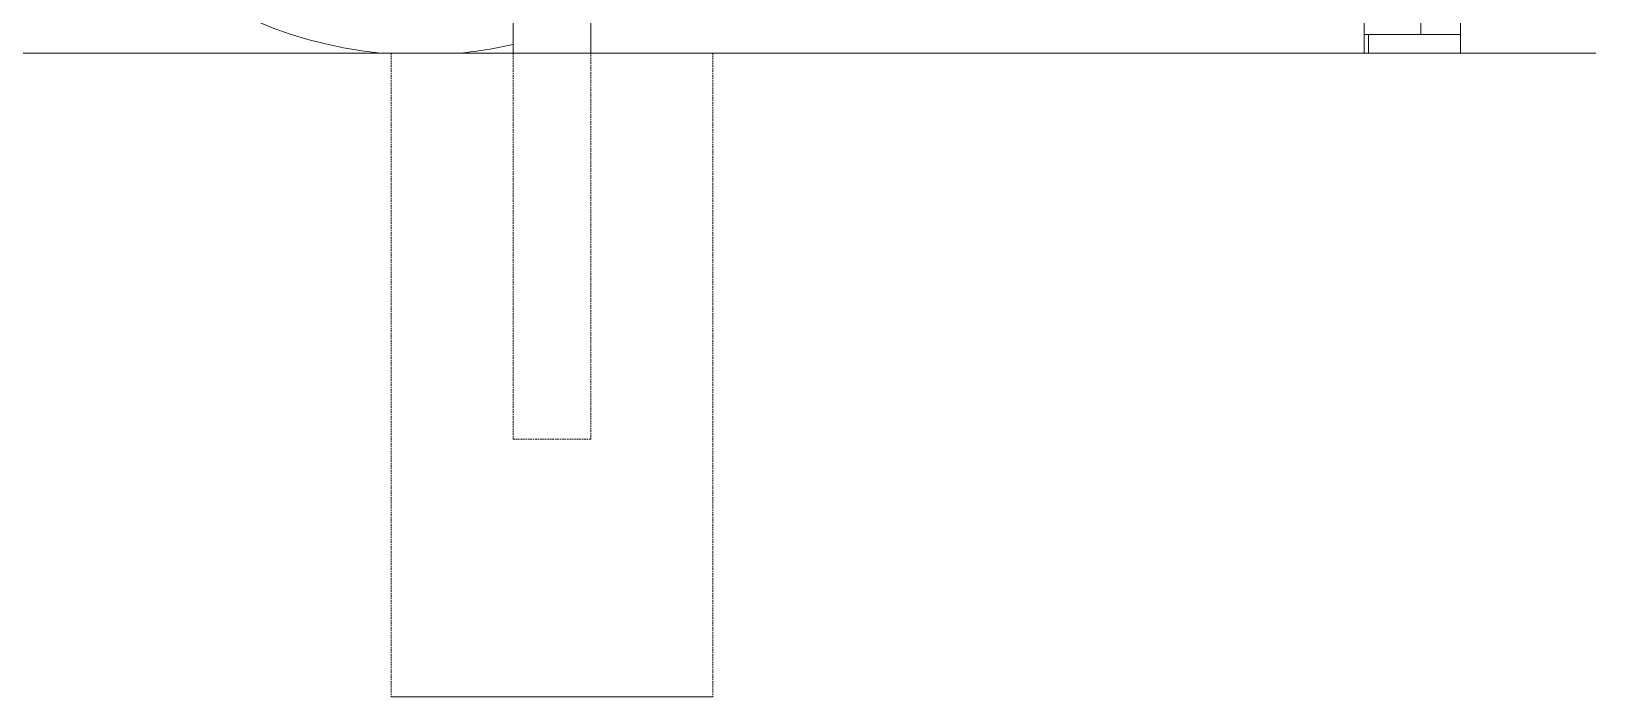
# Model space of a CAD drawing. Header units: millimetres. Extents: x -470 to 13540, y 264 to 3642.
# Drawn here: x 9770 to 10986, y 2105 to 2622 of the extents above; entities that cross this region are included whole.
import ezdxf

# ---------------------------------------------------------------- set-up
doc = ezdxf.new("R2010")
doc.units = ezdxf.units.MM
doc.linetypes.add('HIDDEN', pattern=[1.905, 1.27, -0.635])
doc.layers.add('ZANO_R', color=7, linetype='Continuous', lineweight=0)
doc.layers.add('ZANO_R_przerywana', color=7, linetype='HIDDEN', lineweight=0)

msp = doc.modelspace()

# ---------------------------------------------------------------- hatches: boundary and pattern name
at = {"layer": 'ZANO_R', "ltscale": 10, "transparency": 33554559}
h = msp.add_hatch(dxfattribs=at)
h.set_pattern_fill('AR-B816', color=256, scale=0.2)
h.set_pattern_definition([(0, (-488.84, 3229.086), (0, 40.64), []), (90, (-488.84, 3229.086), (-40.64, 40.64), [40.64, -40.64])])
h.paths.add_polyline_path([(10805.6, 3605), (10805.6, 2605), (10880.6, 2605), (10880.6, 3605)])

# ---------------------------------------------------------------- linework, layer by layer
at = {"layer": 'ZANO_R'}
for p, q in [((10805.6, 2605), (10805.6, 3604.7)), ((10880.5, 3604.7), (10880.5, 2605)), ((10144.4, 3400.1), (10144.4, 2605)), ((10204.7, 2605), (10204.7, 3400.1)), ((8516.8, 2605), (10985.5, 2605)), ((10041.3, 2605), (10049.4, 2605)), ((10049.6, 2605), (10299.5, 2605)), ((10299.5, 2605), (10049.6, 2605)), ((10144.4, 2605), (10204.7, 2605))]:
    msp.add_line(p, q, dxfattribs=at)
for start, end in [(104.7753, 264.4729), (275.5275, 282.9453)]:
    msp.add_arc((10072.3, 2925.5), 322, start, end, dxfattribs=at)
at = {"layer": 'ZANO_R_przerywana'}
for p, q in [((10049.6, 2605), (10049.6, 2105.2)), ((10049.6, 2605), (10049.6, 2105.2)), ((10144.4, 2605), (10144.4, 2305.1)), ((10204.7, 2305.1), (10204.7, 2605)), ((10299.5, 2605), (10299.5, 2105.2)), ((10299.5, 2605), (10299.5, 2105.2)), ((10204.7, 2305.1), (10144.4, 2305.1)), ((10049.6, 2105.2), (10299.5, 2105.2)), ((10299.5, 2105.2), (10049.6, 2105.2))]:
    msp.add_line(p, q, dxfattribs=at)

doc.saveas('drawing.dxf')
